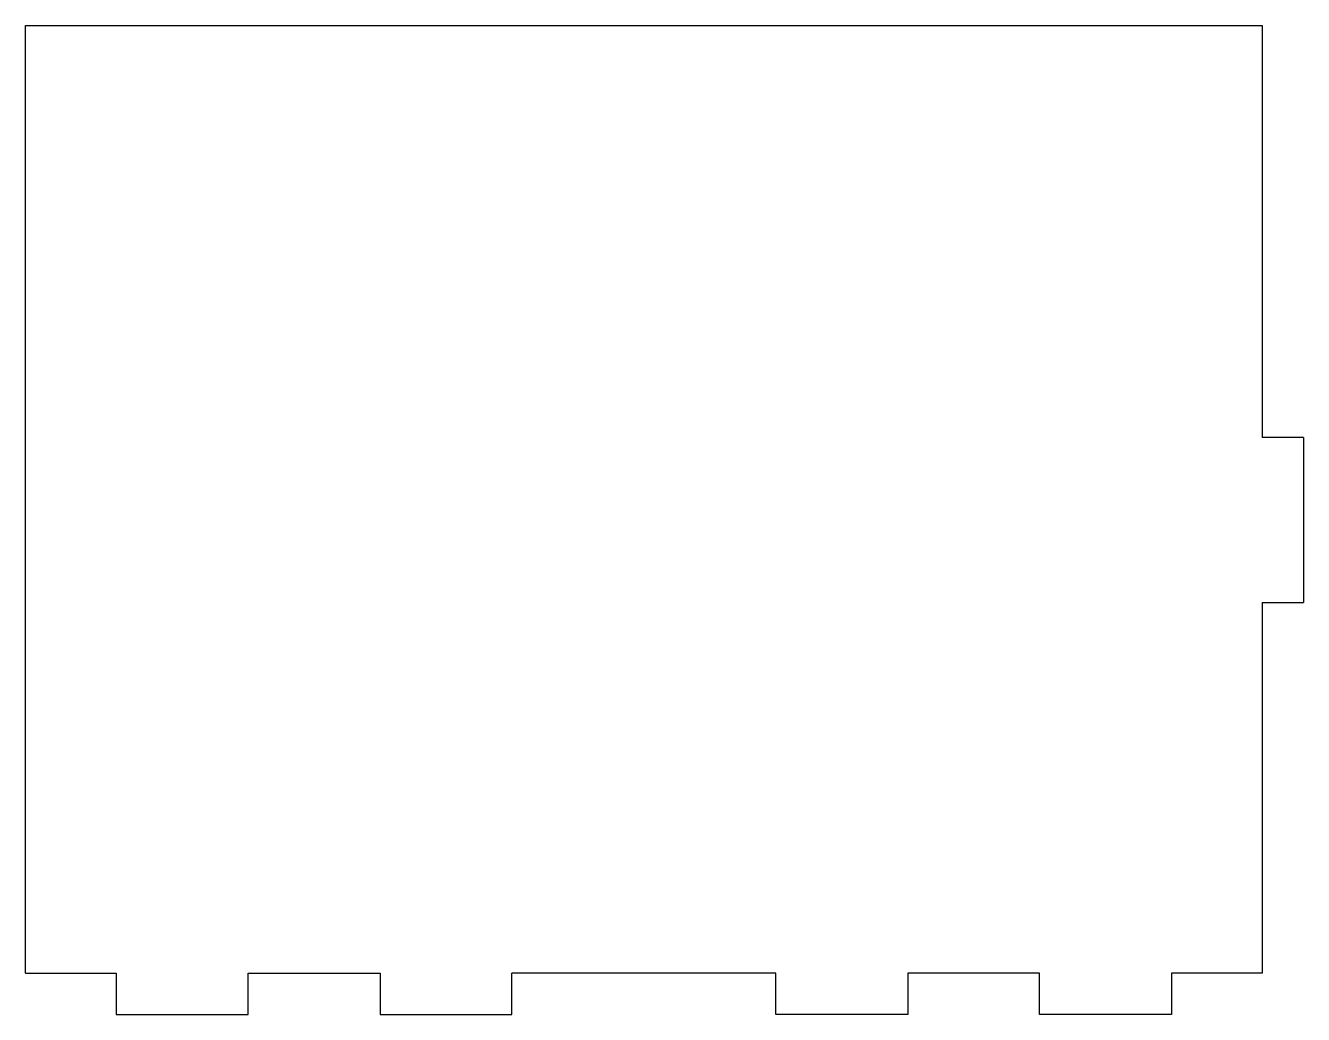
# Model space of a CAD drawing. Header units: millimetres. Extents: x -37.5 to 40, y -31.2 to 28.8.
import ezdxf

# ---------------------------------------------------------------- set-up
doc = ezdxf.new("R2010")
doc.units = ezdxf.units.MM

msp = doc.modelspace()

# ---------------------------------------------------------------- linework, layer by layer
at = {"color": 7, "linetype": 'Continuous', "lineweight": 25}
for p, q in [((-37.5, 28.75), (37.5, 28.75)), ((-37.5, -28.75), (-37.5, 28.75)), ((37.5, 28.75), (37.5, 3.75)), ((40, 3.75), (37.5, 3.75)), ((40, 3.75), (40, -6.25)), ((37.5, -6.25), (37.5, -28.75)), ((37.5, -6.25), (40, -6.25)), ((-37.5, -28.75), (-32, -28.75)), ((-32, -28.75), (-32, -31.25)), ((-24, -31.25), (-24, -28.75)), ((-24, -28.75), (-16, -28.75)), ((-16, -28.75), (-16, -31.25)), ((-8, -31.25), (-8, -28.75)), ((8, -28.75), (-8, -28.75)), ((8, -31.25), (8, -28.75)), ((16, -28.75), (16, -31.25)), ((24, -28.75), (16, -28.75)), ((24, -31.25), (24, -28.75)), ((32, -28.75), (32, -31.25)), ((37.5, -28.75), (32, -28.75)), ((-32, -31.25), (-24, -31.25)), ((-16, -31.25), (-8, -31.25)), ((16, -31.25), (8, -31.25)), ((32, -31.25), (24, -31.25))]:
    msp.add_line(p, q, dxfattribs=at)

doc.saveas('drawing.dxf')
